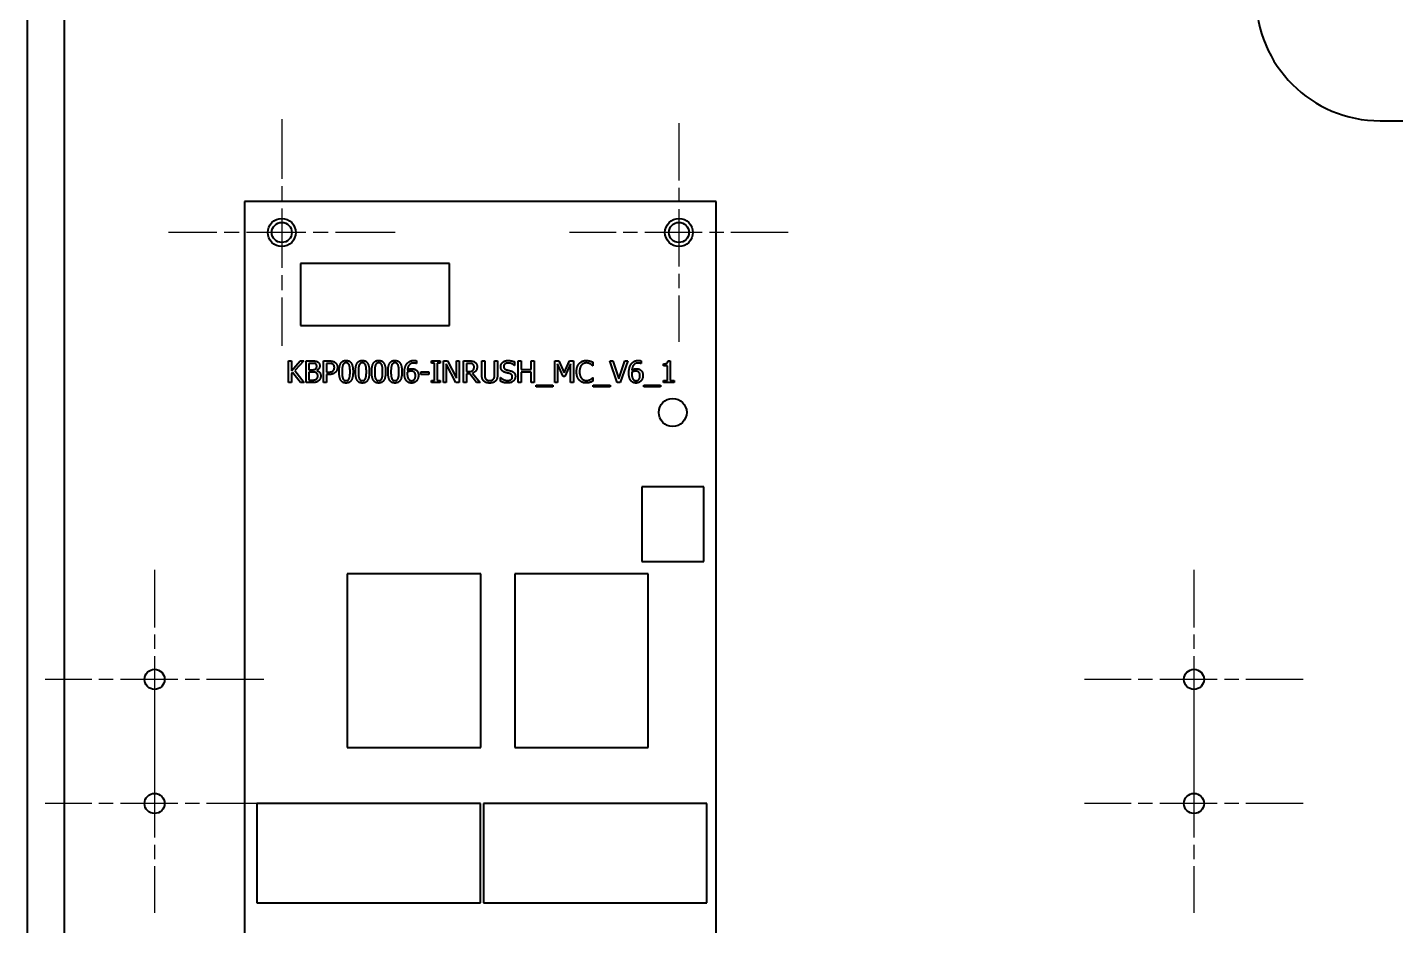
# Model space of a CAD drawing. Header units: millimetres. Extents: x 0 to 4752, y 0 to 3360.
# Drawn here: x 3683.1 to 3903.6, y 1156.1 to 1300.9 of the extents above; entities that cross this region are included whole.
import ezdxf

# ---------------------------------------------------------------- set-up
doc = ezdxf.new("R2010")
doc.units = ezdxf.units.MM
doc.header["$LTSCALE"] = 8
doc.linetypes.add('CHAIN', pattern=[0.3543, 0.2362, -0.0295, 0.0591, -0.0295])
doc.layers.add('가시적인 것(ISO)', color=3, linetype='Continuous', lineweight=40)
doc.layers.add('중심 표식(ISO)', color=1, linetype='Continuous', lineweight=25)

msp = doc.modelspace()

# ---------------------------------------------------------------- linework, layer by layer
at = {"layer": '가시적인 것(ISO)'}
for p, q in [((3683.09, 1005.83), (3683.09, 1345.18)), ((3689.09, 1005.83), (3689.09, 1345.18)), ((3901.09, 1285.83), (4044.09, 1285.83)), ((3794.09, 1272.83), (3718.09, 1272.83)), ((3718.09, 1272.83), (3718.09, 1130.83)), ((3794.09, 1130.83), (3794.09, 1272.83)), ((3727.09, 1262.83), (3727.09, 1252.83)), ((3751.09, 1262.83), (3727.09, 1262.83)), ((3751.09, 1252.83), (3751.09, 1262.83)), ((3727.09, 1252.83), (3751.09, 1252.83)), ((3725.17, 1243.64), (3725.17, 1247.14)), ((3725.17, 1247.14), (3725.63, 1247.14)), ((3725.63, 1245.53), (3727.07, 1247.14)), ((3725.63, 1247.14), (3725.63, 1245.53)), ((3727.63, 1247.14), (3726.18, 1245.58)), ((3727.07, 1247.14), (3727.63, 1247.14)), ((3728, 1243.64), (3728, 1247.14)), ((3728, 1247.14), (3728.92, 1247.14)), ((3728.46, 1246.74), (3728.46, 1245.72)), ((3728.91, 1246.74), (3728.46, 1246.74)), ((3730.83, 1247.14), (3731.71, 1247.14)), ((3730.83, 1243.64), (3730.83, 1247.14)), ((3731.3, 1246.74), (3731.3, 1245.34)), ((3731.68, 1246.74), (3731.3, 1246.74)), ((3745.8, 1246.71), (3745.78, 1246.71)), ((3745.8, 1247.16), (3745.8, 1246.71)), ((3748.23, 1246.78), (3748.23, 1247.14)), ((3748.23, 1247.14), (3749.59, 1247.14)), ((3748.68, 1246.78), (3748.23, 1246.78)), ((3748.68, 1244), (3748.68, 1246.78)), ((3749.14, 1246.78), (3749.14, 1244)), ((3749.59, 1246.78), (3749.14, 1246.78)), ((3749.59, 1247.14), (3749.59, 1246.78)), ((3750.16, 1247.14), (3750.82, 1247.14)), ((3750.16, 1243.64), (3750.16, 1247.14)), ((3750.6, 1246.66), (3750.6, 1243.64)), ((3752.14, 1243.64), (3750.6, 1246.66)), ((3750.82, 1247.14), (3752.23, 1244.37)), ((3752.23, 1244.37), (3752.23, 1247.14)), ((3752.23, 1247.14), (3752.67, 1247.14)), ((3752.67, 1247.14), (3752.67, 1243.64)), ((3753.38, 1247.14), (3754.28, 1247.14)), ((3753.38, 1243.64), (3753.38, 1247.14)), ((3753.84, 1246.74), (3753.84, 1245.42)), ((3754.3, 1246.74), (3753.84, 1246.74)), ((3756.32, 1244.96), (3756.32, 1247.14)), ((3756.32, 1247.14), (3756.79, 1247.14)), ((3756.79, 1247.14), (3756.79, 1244.96)), ((3758.39, 1247.14), (3758.85, 1247.14)), ((3758.39, 1244.95), (3758.39, 1247.14)), ((3758.85, 1247.14), (3758.85, 1244.96)), ((3761.59, 1246.42), (3761.56, 1246.42)), ((3761.59, 1246.98), (3761.59, 1246.42)), ((3762.2, 1243.64), (3762.2, 1247.14)), ((3762.2, 1247.14), (3762.66, 1247.14)), ((3762.66, 1247.14), (3762.66, 1245.77)), ((3764.28, 1247.14), (3764.74, 1247.14)), ((3764.28, 1245.77), (3764.28, 1247.14)), ((3764.74, 1247.14), (3764.74, 1243.64)), ((3768.08, 1247.14), (3768.71, 1247.14)), ((3768.08, 1243.64), (3768.08, 1247.14)), ((3769.42, 1244.61), (3768.51, 1246.66)), ((3768.51, 1246.66), (3768.51, 1243.64)), ((3768.71, 1247.14), (3769.59, 1245.19)), ((3769.59, 1245.19), (3770.43, 1247.14)), ((3770.61, 1246.66), (3769.7, 1244.61)), ((3770.43, 1247.14), (3771.08, 1247.14)), ((3770.61, 1243.64), (3770.61, 1246.66)), ((3771.08, 1247.14), (3771.08, 1243.64)), ((3774.24, 1246.35), (3774.21, 1246.35)), ((3774.24, 1246.91), (3774.24, 1246.35)), ((3776.93, 1247.14), (3777.43, 1247.14)), ((3778.13, 1243.64), (3776.93, 1247.14)), ((3777.43, 1247.14), (3778.4, 1244.23)), ((3778.4, 1244.23), (3779.37, 1247.14)), ((3779.84, 1247.14), (3778.64, 1243.64)), ((3779.37, 1247.14), (3779.84, 1247.14)), ((3781.99, 1246.71), (3781.97, 1246.71)), ((3781.99, 1247.16), (3781.99, 1246.71)), ((3785.6, 1246.34), (3785.6, 1246.67)), ((3786.24, 1246.34), (3785.6, 1246.34)), ((3786.24, 1244), (3786.24, 1246.34)), ((3786.33, 1247.15), (3786.69, 1247.15)), ((3786.69, 1247.15), (3786.69, 1244)), ((3725.63, 1243.64), (3725.17, 1243.64)), ((3725.84, 1245.27), (3725.63, 1245.04)), ((3725.63, 1245.04), (3725.63, 1243.64)), ((3727.11, 1243.64), (3725.84, 1245.27)), ((3726.18, 1245.58), (3727.72, 1243.64)), ((3727.72, 1243.64), (3727.11, 1243.64)), ((3729, 1243.64), (3728, 1243.64)), ((3728.46, 1245.72), (3728.99, 1245.72)), ((3728.46, 1245.33), (3728.46, 1244.04)), ((3728.99, 1245.33), (3728.46, 1245.33)), ((3728.46, 1244.04), (3728.84, 1244.04)), ((3729.72, 1245.6), (3729.72, 1245.59)), ((3731.3, 1243.64), (3730.83, 1243.64)), ((3731.3, 1245.34), (3731.62, 1245.34)), ((3731.69, 1244.95), (3731.3, 1244.95)), ((3731.3, 1244.95), (3731.3, 1243.64)), ((3746.48, 1245.39), (3747.8, 1245.39)), ((3746.48, 1244.96), (3746.48, 1245.39)), ((3747.8, 1244.96), (3746.48, 1244.96)), ((3747.8, 1245.39), (3747.8, 1244.96)), ((3748.23, 1243.64), (3748.23, 1244)), ((3748.23, 1244), (3748.68, 1244)), ((3749.59, 1243.64), (3748.23, 1243.64)), ((3749.14, 1244), (3749.59, 1244)), ((3749.59, 1244), (3749.59, 1243.64)), ((3750.6, 1243.64), (3750.16, 1243.64)), ((3752.67, 1243.64), (3752.14, 1243.64)), ((3753.84, 1243.64), (3753.38, 1243.64)), ((3753.84, 1245.42), (3754.25, 1245.42)), ((3754.37, 1245.03), (3753.84, 1245.03)), ((3753.84, 1245.03), (3753.84, 1243.64)), ((3755.48, 1243.64), (3754.37, 1245.03)), ((3754.84, 1245.16), (3756.08, 1243.64)), ((3756.08, 1243.64), (3755.48, 1243.64)), ((3759.35, 1244.44), (3759.38, 1244.44)), ((3759.35, 1243.85), (3759.35, 1244.44)), ((3762.66, 1243.64), (3762.2, 1243.64)), ((3762.66, 1245.77), (3764.28, 1245.77)), ((3764.28, 1245.35), (3762.66, 1245.35)), ((3762.66, 1245.35), (3762.66, 1243.64)), ((3764.28, 1243.64), (3764.28, 1245.35)), ((3764.74, 1243.64), (3764.28, 1243.64)), ((3768.51, 1243.64), (3768.08, 1243.64)), ((3769.7, 1244.61), (3769.42, 1244.61)), ((3771.08, 1243.64), (3770.61, 1243.64)), ((3774.21, 1244.44), (3774.24, 1244.44)), ((3774.24, 1244.44), (3774.24, 1243.88)), ((3778.64, 1243.64), (3778.13, 1243.64)), ((3785.6, 1244), (3786.24, 1244)), ((3785.6, 1243.64), (3785.6, 1244)), ((3787.31, 1243.64), (3785.6, 1243.64)), ((3786.69, 1244), (3787.31, 1244)), ((3787.31, 1244), (3787.31, 1243.64)), ((3765.06, 1243.24), (3767.76, 1243.24)), ((3765.06, 1242.94), (3765.06, 1243.24)), ((3767.76, 1242.94), (3765.06, 1242.94)), ((3767.76, 1243.24), (3767.76, 1242.94)), ((3774.29, 1242.94), (3774.29, 1243.24)), ((3774.29, 1243.24), (3776.99, 1243.24)), ((3776.99, 1242.94), (3774.29, 1242.94)), ((3776.99, 1243.24), (3776.99, 1242.94)), ((3782.41, 1242.94), (3782.41, 1243.24)), ((3782.41, 1243.24), (3785.11, 1243.24)), ((3785.11, 1242.94), (3782.41, 1242.94)), ((3785.11, 1243.24), (3785.11, 1242.94)), ((3782.09, 1226.83), (3782.09, 1214.83)), ((3792.09, 1226.83), (3782.09, 1226.83)), ((3792.09, 1214.83), (3792.09, 1226.83)), ((3734.64, 1212.83), (3734.64, 1184.83)), ((3756.14, 1212.83), (3734.64, 1212.83)), ((3756.14, 1184.83), (3756.14, 1212.83)), ((3761.64, 1212.83), (3761.64, 1184.83)), ((3783.14, 1212.83), (3761.64, 1212.83)), ((3782.09, 1214.83), (3792.09, 1214.83)), ((3783.14, 1184.83), (3783.14, 1212.83)), ((3734.64, 1184.83), (3756.14, 1184.83)), ((3761.64, 1184.83), (3783.14, 1184.83)), ((3720.09, 1175.83), (3720.09, 1159.83)), ((3756.09, 1175.83), (3720.09, 1175.83)), ((3756.09, 1159.83), (3756.09, 1175.83)), ((3756.59, 1175.83), (3756.59, 1159.83)), ((3792.59, 1175.83), (3756.59, 1175.83)), ((3792.59, 1159.83), (3792.59, 1175.83)), ((3720.09, 1159.83), (3756.09, 1159.83)), ((3756.59, 1159.83), (3792.59, 1159.83))]:
    msp.add_line(p, q, dxfattribs=at)
for centre, radius in [((3724.09, 1267.83), 2.25), ((3788.09, 1267.83), 2.25), ((3724.09, 1267.83), 1.62), ((3788.09, 1267.83), 1.62), ((3787.09, 1238.83), 2.25), ((3703.59, 1195.83), 1.62), ((3871.09, 1195.83), 1.62), ((3703.59, 1175.83), 1.62), ((3871.09, 1175.83), 1.62)]:
    msp.add_circle(centre, radius, dxfattribs=at)
msp.add_arc((3901.09, 1305.83), 20, 180, 270, dxfattribs=at)
for points in [[(3729.54, 1246.65), (3729.43, 1246.72), (3729.15, 1246.74), (3728.91, 1246.74)], [(3728.92, 1247.14), (3729.3, 1247.14), (3729.67, 1247.09), (3729.84, 1247)], [(3728.99, 1245.72), (3729.21, 1245.72), (3729.41, 1245.77), (3729.53, 1245.84)], [(3729.53, 1245.84), (3729.63, 1245.91), (3729.72, 1246.12), (3729.72, 1246.29)], [(3729.72, 1246.29), (3729.72, 1246.41), (3729.64, 1246.6), (3729.54, 1246.65)], [(3730.21, 1246.35), (3730.21, 1246.11), (3729.95, 1245.72), (3729.72, 1245.6)], [(3729.84, 1247), (3730.03, 1246.9), (3730.21, 1246.57), (3730.21, 1246.35)], [(3732.31, 1246.61), (3732.2, 1246.68), (3731.9, 1246.74), (3731.68, 1246.74)], [(3731.71, 1247.14), (3732.02, 1247.14), (3732.46, 1247.04), (3732.63, 1246.92)], [(3732.56, 1246.07), (3732.56, 1246.25), (3732.44, 1246.52), (3732.31, 1246.61)], [(3732.36, 1245.55), (3732.47, 1245.66), (3732.56, 1245.91), (3732.56, 1246.07)], [(3732.63, 1246.92), (3732.82, 1246.79), (3733.05, 1246.38), (3733.05, 1246.09)], [(3733.05, 1246.09), (3733.05, 1245.86), (3732.88, 1245.45), (3732.74, 1245.31)], [(3733.33, 1245.39), (3733.33, 1246.34), (3733.88, 1247.21), (3734.45, 1247.21)], [(3733.93, 1246.46), (3733.86, 1246.28), (3733.81, 1245.73), (3733.81, 1245.39)], [(3734.45, 1246.82), (3734.25, 1246.82), (3734, 1246.64), (3733.93, 1246.46)], [(3734.45, 1247.21), (3735.03, 1247.21), (3735.57, 1246.31), (3735.57, 1245.39)], [(3734.96, 1246.46), (3734.89, 1246.64), (3734.64, 1246.82), (3734.45, 1246.82)], [(3735.09, 1245.39), (3735.09, 1245.75), (3735.03, 1246.28), (3734.96, 1246.46)], [(3735.96, 1245.39), (3735.96, 1246.34), (3736.5, 1247.21), (3737.08, 1247.21)], [(3736.55, 1246.46), (3736.48, 1246.28), (3736.43, 1245.73), (3736.43, 1245.39)], [(3737.08, 1246.82), (3736.88, 1246.82), (3736.63, 1246.64), (3736.55, 1246.46)], [(3737.08, 1247.21), (3737.65, 1247.21), (3738.19, 1246.31), (3738.19, 1245.39)], [(3737.59, 1246.46), (3737.52, 1246.64), (3737.27, 1246.82), (3737.08, 1246.82)], [(3737.72, 1245.39), (3737.72, 1245.75), (3737.66, 1246.28), (3737.59, 1246.46)], [(3738.58, 1245.39), (3738.58, 1246.34), (3739.13, 1247.21), (3739.7, 1247.21)], [(3739.18, 1246.46), (3739.11, 1246.28), (3739.06, 1245.73), (3739.06, 1245.39)], [(3739.7, 1246.82), (3739.51, 1246.82), (3739.25, 1246.64), (3739.18, 1246.46)], [(3739.7, 1247.21), (3740.28, 1247.21), (3740.82, 1246.31), (3740.82, 1245.39)], [(3740.22, 1246.46), (3740.14, 1246.64), (3739.9, 1246.82), (3739.7, 1246.82)], [(3740.34, 1245.39), (3740.34, 1245.75), (3740.29, 1246.28), (3740.22, 1246.46)], [(3741.21, 1245.39), (3741.21, 1246.34), (3741.76, 1247.21), (3742.33, 1247.21)], [(3741.81, 1246.46), (3741.74, 1246.28), (3741.68, 1245.73), (3741.68, 1245.39)], [(3742.33, 1246.82), (3742.13, 1246.82), (3741.88, 1246.64), (3741.81, 1246.46)], [(3742.33, 1247.21), (3742.9, 1247.21), (3743.45, 1246.31), (3743.45, 1245.39)], [(3742.84, 1246.46), (3742.77, 1246.64), (3742.52, 1246.82), (3742.33, 1246.82)], [(3742.97, 1245.39), (3742.97, 1245.75), (3742.91, 1246.28), (3742.84, 1246.46)], [(3743.84, 1245.18), (3743.84, 1245.64), (3744.02, 1246.37), (3744.22, 1246.64)], [(3744.22, 1246.64), (3744.41, 1246.91), (3745.01, 1247.21), (3745.41, 1247.21)], [(3745.34, 1246.8), (3744.91, 1246.8), (3744.37, 1246.21), (3744.32, 1245.63)], [(3744.32, 1245.63), (3744.49, 1245.75), (3744.84, 1245.88), (3745.05, 1245.88)], [(3745.05, 1245.88), (3745.25, 1245.88), (3745.56, 1245.79), (3745.73, 1245.67)], [(3745.78, 1246.71), (3745.72, 1246.74), (3745.48, 1246.8), (3745.34, 1246.8)], [(3745.41, 1247.21), (3745.52, 1247.21), (3745.73, 1247.18), (3745.8, 1247.16)], [(3754.28, 1247.14), (3754.58, 1247.14), (3754.98, 1247.08), (3755.17, 1246.96)], [(3754.86, 1246.62), (3754.76, 1246.69), (3754.5, 1246.74), (3754.3, 1246.74)], [(3755.57, 1246.19), (3755.57, 1245.81), (3755.17, 1245.29), (3754.84, 1245.16)], [(3755.08, 1246.15), (3755.08, 1246.31), (3754.97, 1246.54), (3754.86, 1246.62)], [(3754.88, 1245.6), (3754.98, 1245.7), (3755.08, 1245.97), (3755.08, 1246.15)], [(3755.17, 1246.96), (3755.35, 1246.84), (3755.57, 1246.47), (3755.57, 1246.19)], [(3759.37, 1246.2), (3759.37, 1246.63), (3760.04, 1247.2), (3760.55, 1247.2)], [(3759.6, 1245.57), (3759.49, 1245.69), (3759.37, 1246), (3759.37, 1246.2)], [(3760.58, 1246.8), (3760.26, 1246.8), (3759.86, 1246.5), (3759.86, 1246.25)], [(3759.86, 1246.25), (3759.86, 1246.03), (3760.09, 1245.77), (3760.31, 1245.71)], [(3760.55, 1247.2), (3760.84, 1247.2), (3761.37, 1247.09), (3761.59, 1246.98)], [(3761.56, 1246.42), (3761.39, 1246.57), (3760.87, 1246.8), (3760.58, 1246.8)], [(3771.59, 1245.39), (3771.59, 1245.83), (3771.81, 1246.48), (3772.02, 1246.72)], [(3772.02, 1246.72), (3772.23, 1246.96), (3772.81, 1247.2), (3773.16, 1247.2)], [(3772.38, 1246.45), (3772.24, 1246.27), (3772.07, 1245.73), (3772.07, 1245.39)], [(3773.16, 1246.81), (3772.94, 1246.81), (3772.54, 1246.62), (3772.38, 1246.45)], [(3773.16, 1247.2), (3773.34, 1247.2), (3773.65, 1247.15), (3773.78, 1247.11)], [(3773.81, 1246.64), (3773.68, 1246.71), (3773.36, 1246.81), (3773.16, 1246.81)], [(3773.78, 1247.11), (3773.89, 1247.08), (3774.13, 1246.97), (3774.24, 1246.91)], [(3774.21, 1246.35), (3774.14, 1246.4), (3773.95, 1246.56), (3773.81, 1246.64)], [(3780.02, 1245.18), (3780.02, 1245.64), (3780.21, 1246.37), (3780.4, 1246.64)], [(3780.4, 1246.64), (3780.59, 1246.91), (3781.19, 1247.21), (3781.59, 1247.21)], [(3781.53, 1246.8), (3781.09, 1246.8), (3780.55, 1246.21), (3780.5, 1245.63)], [(3780.5, 1245.63), (3780.67, 1245.75), (3781.02, 1245.88), (3781.23, 1245.88)], [(3781.23, 1245.88), (3781.44, 1245.88), (3781.74, 1245.79), (3781.91, 1245.67)], [(3781.97, 1246.71), (3781.9, 1246.74), (3781.66, 1246.8), (3781.53, 1246.8)], [(3781.59, 1247.21), (3781.7, 1247.21), (3781.91, 1247.18), (3781.99, 1247.16)], [(3785.6, 1246.67), (3785.97, 1246.67), (3786.31, 1246.87), (3786.33, 1247.15)], [(3728.84, 1244.04), (3729.15, 1244.04), (3729.5, 1244.1), (3729.63, 1244.19)], [(3729.6, 1245.24), (3729.49, 1245.3), (3729.23, 1245.33), (3728.99, 1245.33)], [(3730.01, 1243.93), (3729.81, 1243.77), (3729.36, 1243.64), (3729, 1243.64)], [(3729.89, 1244.7), (3729.89, 1244.9), (3729.77, 1245.15), (3729.6, 1245.24)], [(3729.63, 1244.19), (3729.76, 1244.28), (3729.89, 1244.51), (3729.89, 1244.7)], [(3729.72, 1245.59), (3730.03, 1245.5), (3730.37, 1245.05), (3730.37, 1244.72)], [(3730.37, 1244.72), (3730.37, 1244.46), (3730.17, 1244.06), (3730.01, 1243.93)], [(3731.62, 1245.34), (3731.9, 1245.34), (3732.25, 1245.43), (3732.36, 1245.55)], [(3732.74, 1245.31), (3732.56, 1245.13), (3732.07, 1244.95), (3731.69, 1244.95)], [(3734.45, 1243.57), (3733.87, 1243.57), (3733.33, 1244.47), (3733.33, 1245.39)], [(3733.81, 1245.39), (3733.81, 1245.02), (3733.85, 1244.53), (3733.92, 1244.33)], [(3733.92, 1244.33), (3733.99, 1244.15), (3734.25, 1243.96), (3734.45, 1243.96)], [(3735.57, 1245.39), (3735.57, 1244.45), (3735.02, 1243.57), (3734.45, 1243.57)], [(3734.45, 1243.96), (3734.64, 1243.96), (3734.89, 1244.14), (3734.97, 1244.33)], [(3734.97, 1244.33), (3735.03, 1244.5), (3735.09, 1245.03), (3735.09, 1245.39)], [(3737.08, 1243.57), (3736.5, 1243.57), (3735.96, 1244.47), (3735.96, 1245.39)], [(3736.43, 1245.39), (3736.43, 1245.02), (3736.48, 1244.53), (3736.55, 1244.33)], [(3736.55, 1244.33), (3736.62, 1244.15), (3736.87, 1243.96), (3737.08, 1243.96)], [(3738.19, 1245.39), (3738.19, 1244.45), (3737.65, 1243.57), (3737.08, 1243.57)], [(3737.08, 1243.96), (3737.27, 1243.96), (3737.52, 1244.14), (3737.59, 1244.33)], [(3737.59, 1244.33), (3737.66, 1244.5), (3737.72, 1245.03), (3737.72, 1245.39)], [(3739.7, 1243.57), (3739.12, 1243.57), (3738.58, 1244.47), (3738.58, 1245.39)], [(3739.06, 1245.39), (3739.06, 1245.02), (3739.1, 1244.53), (3739.18, 1244.33)], [(3739.18, 1244.33), (3739.25, 1244.15), (3739.5, 1243.96), (3739.7, 1243.96)], [(3740.82, 1245.39), (3740.82, 1244.45), (3740.27, 1243.57), (3739.7, 1243.57)], [(3739.7, 1243.96), (3739.89, 1243.96), (3740.15, 1244.14), (3740.22, 1244.33)], [(3740.22, 1244.33), (3740.29, 1244.5), (3740.34, 1245.03), (3740.34, 1245.39)], [(3742.33, 1243.57), (3741.75, 1243.57), (3741.21, 1244.47), (3741.21, 1245.39)], [(3741.68, 1245.39), (3741.68, 1245.02), (3741.73, 1244.53), (3741.8, 1244.33)], [(3741.8, 1244.33), (3741.87, 1244.15), (3742.12, 1243.96), (3742.33, 1243.96)], [(3743.45, 1245.39), (3743.45, 1244.45), (3742.9, 1243.57), (3742.33, 1243.57)], [(3742.33, 1243.96), (3742.52, 1243.96), (3742.77, 1244.14), (3742.84, 1244.33)], [(3742.84, 1244.33), (3742.91, 1244.5), (3742.97, 1245.03), (3742.97, 1245.39)], [(3744.22, 1243.89), (3744.04, 1244.08), (3743.84, 1244.71), (3743.84, 1245.18)], [(3744.99, 1243.57), (3744.76, 1243.57), (3744.37, 1243.73), (3744.22, 1243.89)], [(3744.32, 1245.3), (3744.32, 1245.24), (3744.31, 1245.15), (3744.31, 1245.07)], [(3744.31, 1245.07), (3744.31, 1244.71), (3744.45, 1244.27), (3744.56, 1244.15)], [(3744.94, 1245.49), (3744.78, 1245.49), (3744.47, 1245.39), (3744.32, 1245.3)], [(3744.56, 1244.15), (3744.66, 1244.04), (3744.88, 1243.95), (3745, 1243.95)], [(3745.39, 1245.37), (3745.3, 1245.44), (3745.07, 1245.49), (3744.94, 1245.49)], [(3745.78, 1243.9), (3745.62, 1243.74), (3745.23, 1243.57), (3744.99, 1243.57)], [(3745, 1243.95), (3745.28, 1243.95), (3745.63, 1244.35), (3745.63, 1244.76)], [(3745.63, 1244.76), (3745.63, 1244.97), (3745.52, 1245.26), (3745.39, 1245.37)], [(3745.73, 1245.67), (3745.92, 1245.53), (3746.11, 1245.08), (3746.11, 1244.78)], [(3746.11, 1244.78), (3746.11, 1244.51), (3745.93, 1244.05), (3745.78, 1243.9)], [(3754.25, 1245.42), (3754.45, 1245.42), (3754.77, 1245.49), (3754.88, 1245.6)], [(3756.65, 1243.89), (3756.47, 1244.07), (3756.32, 1244.58), (3756.32, 1244.96)], [(3757.59, 1243.57), (3757.28, 1243.57), (3756.82, 1243.73), (3756.65, 1243.89)], [(3756.79, 1244.96), (3756.79, 1244.71), (3756.85, 1244.38), (3756.94, 1244.25)], [(3756.94, 1244.25), (3757.03, 1244.11), (3757.35, 1243.97), (3757.59, 1243.97)], [(3757.59, 1243.97), (3757.8, 1243.97), (3758.14, 1244.11), (3758.24, 1244.25)], [(3758.52, 1243.89), (3758.35, 1243.73), (3757.91, 1243.57), (3757.59, 1243.57)], [(3758.24, 1244.25), (3758.33, 1244.38), (3758.39, 1244.71), (3758.39, 1244.95)], [(3758.85, 1244.96), (3758.85, 1244.59), (3758.71, 1244.07), (3758.52, 1243.89)], [(3760.5, 1243.58), (3760.11, 1243.58), (3759.58, 1243.74), (3759.35, 1243.85)], [(3759.38, 1244.44), (3759.61, 1244.22), (3760.19, 1243.98), (3760.46, 1243.98)], [(3760.18, 1245.26), (3760, 1245.31), (3759.71, 1245.45), (3759.6, 1245.57)], [(3760.81, 1245.1), (3760.65, 1245.15), (3760.38, 1245.21), (3760.18, 1245.26)], [(3760.31, 1245.71), (3760.46, 1245.67), (3760.89, 1245.56), (3761.03, 1245.52)], [(3760.46, 1243.98), (3760.85, 1243.98), (3761.24, 1244.3), (3761.24, 1244.57)], [(3761.41, 1243.9), (3761.24, 1243.74), (3760.82, 1243.58), (3760.5, 1243.58)], [(3761.24, 1244.57), (3761.24, 1244.78), (3761.03, 1245.04), (3760.81, 1245.1)], [(3761.03, 1245.52), (3761.39, 1245.41), (3761.73, 1244.97), (3761.73, 1244.64)], [(3761.73, 1244.64), (3761.73, 1244.43), (3761.56, 1244.04), (3761.41, 1243.9)], [(3772.03, 1244.04), (3771.82, 1244.27), (3771.59, 1244.95), (3771.59, 1245.39)], [(3773.15, 1243.58), (3772.81, 1243.58), (3772.24, 1243.81), (3772.03, 1244.04)], [(3772.07, 1245.39), (3772.07, 1245.03), (3772.25, 1244.51), (3772.4, 1244.33)], [(3772.4, 1244.33), (3772.54, 1244.16), (3772.94, 1243.98), (3773.16, 1243.98)], [(3773.78, 1243.68), (3773.62, 1243.63), (3773.36, 1243.58), (3773.15, 1243.58)], [(3773.16, 1243.98), (3773.36, 1243.98), (3773.7, 1244.08), (3773.84, 1244.16)], [(3774.24, 1243.88), (3774.13, 1243.83), (3773.92, 1243.73), (3773.78, 1243.68)], [(3773.84, 1244.16), (3773.96, 1244.23), (3774.15, 1244.38), (3774.21, 1244.44)], [(3780.41, 1243.89), (3780.22, 1244.08), (3780.02, 1244.71), (3780.02, 1245.18)], [(3781.18, 1243.57), (3780.94, 1243.57), (3780.55, 1243.73), (3780.41, 1243.89)], [(3780.5, 1245.3), (3780.5, 1245.24), (3780.49, 1245.15), (3780.49, 1245.07)], [(3780.49, 1245.07), (3780.49, 1244.71), (3780.64, 1244.27), (3780.74, 1244.15)], [(3781.13, 1245.49), (3780.96, 1245.49), (3780.65, 1245.39), (3780.5, 1245.3)], [(3780.74, 1244.15), (3780.84, 1244.04), (3781.06, 1243.95), (3781.18, 1243.95)], [(3781.57, 1245.37), (3781.48, 1245.44), (3781.25, 1245.49), (3781.13, 1245.49)], [(3781.18, 1243.95), (3781.46, 1243.95), (3781.81, 1244.35), (3781.81, 1244.76)], [(3781.96, 1243.9), (3781.8, 1243.74), (3781.41, 1243.57), (3781.18, 1243.57)], [(3781.81, 1244.76), (3781.81, 1244.97), (3781.7, 1245.26), (3781.57, 1245.37)], [(3781.91, 1245.67), (3782.1, 1245.53), (3782.29, 1245.08), (3782.29, 1244.78)], [(3782.29, 1244.78), (3782.29, 1244.51), (3782.11, 1244.05), (3781.96, 1243.9)]]:
    msp.add_open_spline(points, degree=2, dxfattribs=at)
at = {"layer": '중심 표식(ISO)', "linetype": 'CHAIN', "ltscale": 5.069784}
for p, q in [((3724.09, 1286.08), (3724.09, 1249.58)), ((3742.34, 1267.83), (3705.84, 1267.83))]:
    msp.add_line(p, q, dxfattribs=at)
at = {"layer": '중심 표식(ISO)', "linetype": 'CHAIN', "ltscale": 4.895046}
for p, q in [((3788.09, 1285.45), (3788.09, 1250.21)), ((3805.71, 1267.83), (3770.47, 1267.83)), ((3703.59, 1213.45), (3703.59, 1178.21)), ((3871.09, 1213.45), (3871.09, 1178.21)), ((3721.21, 1195.83), (3685.97, 1195.83)), ((3888.71, 1195.83), (3853.47, 1195.83)), ((3703.59, 1193.45), (3703.59, 1158.21)), ((3871.09, 1193.45), (3871.09, 1158.21)), ((3721.21, 1175.83), (3685.97, 1175.83)), ((3888.71, 1175.83), (3853.47, 1175.83))]:
    msp.add_line(p, q, dxfattribs=at)

doc.saveas('drawing.dxf')
